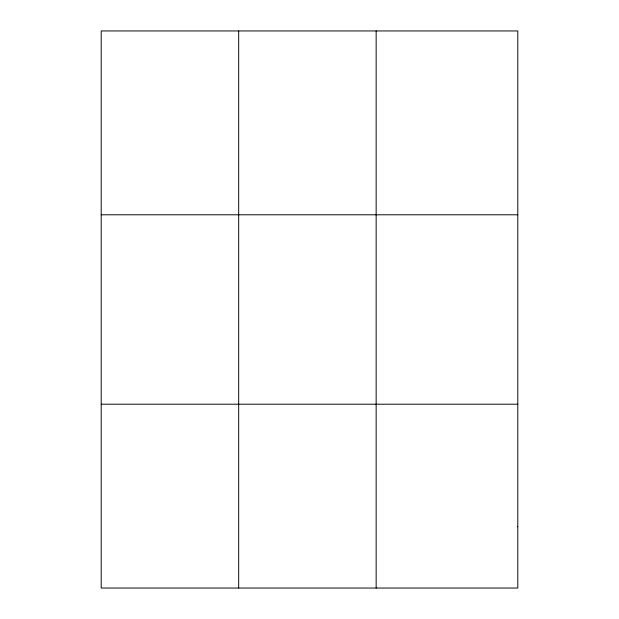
<?xml version="1.0" encoding="UTF-8"?>
<svg xmlns="http://www.w3.org/2000/svg" width="619" height="619" viewBox="0 0 619 619"><rect width="100%" height="100%" fill="white"/><g stroke="black" fill="none" stroke-linecap="round" stroke-linejoin="round"><path stroke-width="0.93" d="M238.679 588.05L238.679 30.95M376.151 588.05L376.151 30.95M101.207 214.793L517.794 214.793M101.207 404.207L517.794 404.207M517.794 526.769L517.794 588.05L101.207 588.05L101.207 30.95L517.794 30.95L517.794 526.769"/></g></svg>
